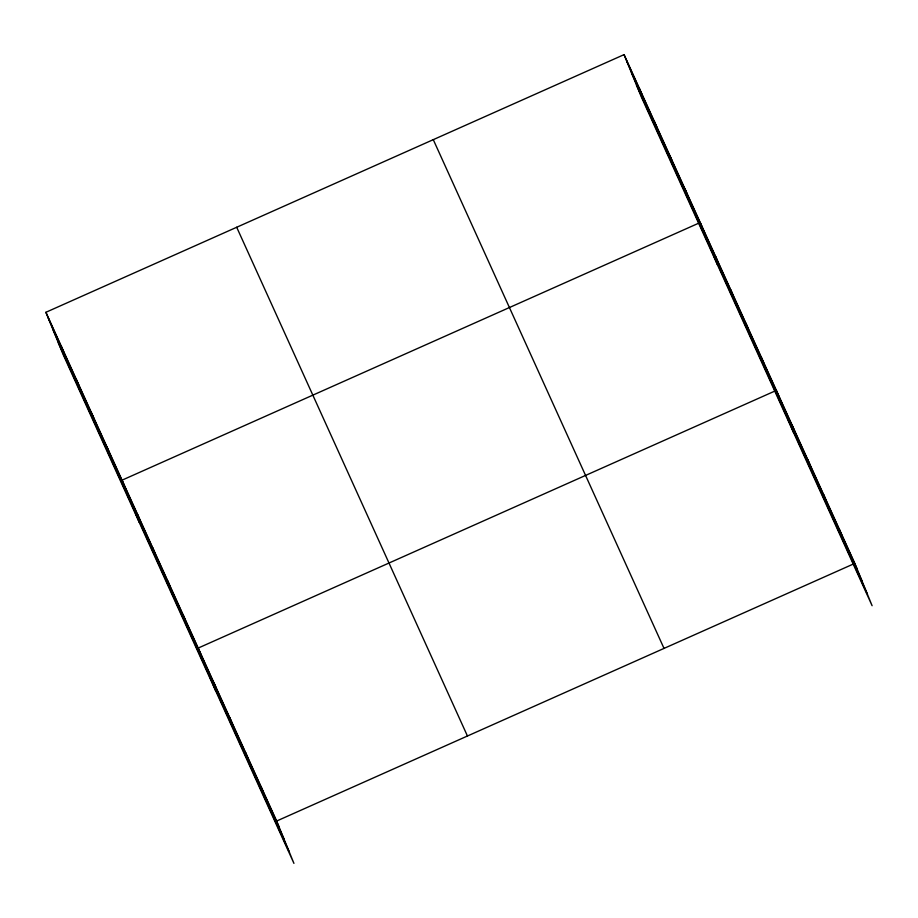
<?xml version="1.0" encoding="UTF-8"?>
<svg xmlns="http://www.w3.org/2000/svg" width="918" height="918" viewBox="0 0 918 918"><rect width="100%" height="100%" fill="white"/><g stroke="black" fill="none" stroke-linecap="round" stroke-linejoin="round"><path stroke-width="1.38" d="M45.9 312.292L276.651 821.036L293.932 863.368L63.181 354.623L45.9 312.292L624.068 54.632L854.819 563.377L872.1 605.708L641.349 96.964L624.068 54.632M698.942 223.085L122.048 480.171L139.329 522.514M775.09 390.965L198.196 648.062L215.478 690.393M276.651 821.036L853.556 563.939M626.524 60.645L857.274 569.389M631.412 72.625L862.174 581.381M636.449 84.972L867.212 593.728M433.273 139.651L664.024 648.406M236.695 227.262L467.446 736.006M48.356 318.305L279.106 827.049M53.244 330.285L283.995 839.041M58.282 342.632L289.044 851.388M839.132 528.779L841.588 534.792M823.446 494.182L825.89 500.195M807.748 459.597L810.204 465.61M792.062 425L794.518 431.012M776.364 390.402L793.645 432.734M761.137 356.827L763.592 362.839M745.909 323.251L748.365 329.264M730.682 289.675L733.126 295.688M715.443 256.088L717.899 262.112M700.216 222.512L717.497 264.854M684.989 188.936L687.444 194.949M669.761 155.36L672.217 161.373M654.534 121.784L656.978 127.797M639.295 88.208L641.751 94.221M260.964 786.439L263.42 792.452M245.267 751.842L247.722 757.866M229.58 717.256L232.036 723.269M213.894 682.659L216.338 688.672M182.969 614.486L185.425 620.499M167.742 580.91L170.197 586.923M152.503 547.335L154.958 553.347M137.275 513.747L139.731 519.772M106.821 446.596L109.276 452.608M91.593 413.02L94.049 419.033M76.355 379.444L78.81 385.457M61.127 345.868L63.583 351.881"/></g></svg>
